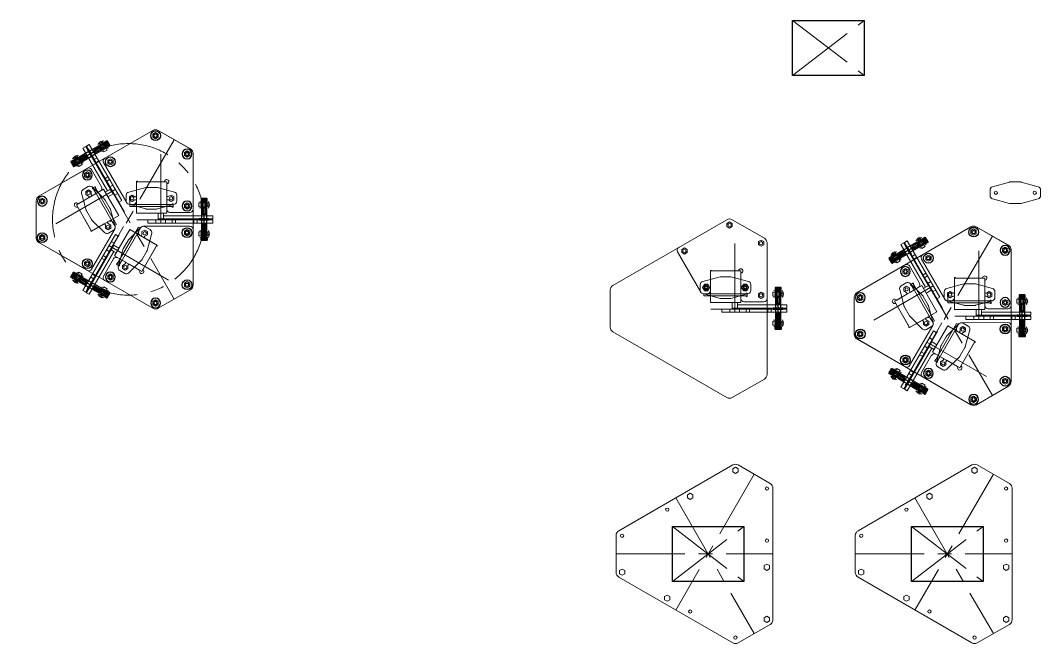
# Model space of a CAD drawing. Header units: millimetres. Extents: x -1272 to 1121, y -1543 to 520.
# Drawn here: x -1023 to -80, y -1503 to -927 of the extents above; entities that cross this region are included whole.
import ezdxf

# ---------------------------------------------------------------- set-up
doc = ezdxf.new("R2010")
doc.units = ezdxf.units.MM
doc.linetypes.add('CENTERX2', pattern=[101.6, 63.5, -12.7, 12.7, -12.7])
doc.layers.get('0').update_dxf_attribs({"lineweight": 5, "true_color": 0xffffff})
doc.layers.add('guidelines', color=2, linetype='CENTERX2', lineweight=13, true_color=0xffff00)
doc.layers.add('NULL', color=4, linetype='Continuous', true_color=0x00ffff)
doc.layers.add('redlayer', color=1, linetype='Continuous', true_color=0xff0000)

# ---------------------------------------------------------------- blocks, each defined once
blk = doc.blocks.new('m3 spacer DIN9021 fromt')
at = {"layer": 'NULL'}
for radius in [4.5, 1.6]:
    blk.add_circle((0, 0), radius, dxfattribs=at)
blk = doc.blocks.new('M3_DIN934_t')
at = {"layer": 'NULL', "color": 4, "linetype": 'Continuous', "true_color": 0x00ffff}
for p, q in [((-1.587713, 2.75), (-3.175426, 0)), ((-3.175426, 0), (-1.587713, -2.75)), ((1.587713, 2.75), (-1.587713, 2.75)), ((3.175426, 0), (1.587713, 2.75)), ((1.587713, -2.75), (3.175426, 0)), ((-1.587713, -2.75), (1.587713, -2.75))]:
    blk.add_line(p, q, dxfattribs=at)
for radius in [2.75, 1.1935]:
    blk.add_circle((0, 0), radius, dxfattribs=at)
at = {"layer": 'NULL', "color": 2, "linetype": 'Continuous', "true_color": 0xffff00}
blk.add_arc((0, 0), 1.5, 90, 0, dxfattribs=at)
blk = doc.blocks.new('m3 spacer DIN9021')
at = {"layer": 'NULL'}
for p, q in [((0.4, 4.5), (-0.4, 4.5)), ((-0.4, 4.5), (-0.4, -4.5)), ((0.4, 4.5), (-0.4, -4.5)), ((-0.4, 4.5), (0.4, -4.5)), ((0.4, -4.5), (0.4, 4.5)), ((-0.4, -4.5), (0.4, -4.5))]:
    blk.add_line(p, q, dxfattribs=at)
blk = doc.blocks.new('M3x12_DIN912_f')
at = {"layer": 'NULL', "color": 4, "linetype": 'Continuous', "true_color": 0x00ffff}
for p, q in [((-2.45, 3), (-2.75, 2.7)), ((-2.75, 2.7), (-2.75, 0)), ((-2.75, 0), (2.75, 0)), ((2.45, 3), (-2.45, 3)), ((-1.5, -11.6935), (-1.5, 0)), ((1.5, 0), (1.5, -11.6935)), ((2.75, 2.7), (2.45, 3)), ((2.75, 0), (2.75, 2.7)), ((-1.5, -0.530874), (1.5, -0.530874)), ((-1.1935, -12), (-1.5, -11.6935)), ((1.5, -11.6935), (-1.5, -11.6935)), ((1.1935, -12), (-1.1935, -12)), ((1.5, -11.6935), (1.1935, -12))]:
    blk.add_line(p, q, dxfattribs=at)
at = {"layer": 'NULL', "color": 2, "linetype": 'Continuous', "true_color": 0xffff00}
for p, q in [((2.75, 2.7), (-2.75, 2.7)), ((-2.701015, 2.7), (-2.701015, 0)), ((-2.547223, 2.7), (-2.547223, 0)), ((-2.294501, 2.7), (-2.294501, 0)), ((-1.952663, 2.7), (-1.952663, 0)), ((-1.534986, 2.7), (-1.534986, 0)), ((-1.1935, -0.530874), (-1.5, 0)), ((-1.057692, 2.7), (-1.057692, 0)), ((-0.539319, 2.7), (-0.539319, 0)), ((0, 0), (0, 2.7)), ((0, 2.7), (0, 0)), ((0.539319, 0), (0.539319, 2.7)), ((1.057692, 0), (1.057692, 2.7)), ((1.5, 0), (1.1935, -0.530874)), ((1.534986, 0), (1.534986, 2.7)), ((1.952663, 0), (1.952663, 2.7)), ((2.294501, 0), (2.294501, 2.7)), ((2.547223, 0), (2.547223, 2.7)), ((2.701015, 0), (2.701015, 2.7)), ((-1.1935, -12), (-1.1935, -0.530874)), ((1.1935, -0.530874), (1.1935, -12))]:
    blk.add_line(p, q, dxfattribs=at)
blk = doc.blocks.new('spacer m3 10mm')
at = {"layer": 'NULL', "color": 4, "linetype": 'Continuous', "true_color": 0x00ffff}
for p, q in [((-2.5, 5), (-2.5, -5)), ((2.5, 5), (-2.5, 5)), ((0, -4.67), (0, 4.67)), ((2.5, -5), (2.5, 5)), ((-2.5, -5), (2.5, -5))]:
    blk.add_line(p, q, dxfattribs=at)
at = {"layer": 'NULL'}
for centre, start, end in [((-1.25, 2.49), 60.10931, 119.89069), ((1.25, 2.49), 60.10931, 119.89069), ((-1.25, -2.49), 240.10931, 299.89069), ((1.25, -2.49), 240.10931, 299.89069)]:
    blk.add_arc(centre, 2.51, start, end, dxfattribs=at)
blk = doc.blocks.new('servo_assy')
for p, q in [((-22.5, 34.8), (5.5, 34.8)), ((-22.5, 34.8), (-22.5, 5.8)), ((5.5, 34.8), (5.5, 5.8)), ((-28.5, 13.8), (11.5, 13.8)), ((-28.5, 13.8), (-28.5, 11.8)), ((-28.5, 11.8), (11.5, 11.8)), ((11.5, 13.8), (11.5, 11.8)), ((35.2, 15.2), (44.8, 15.2)), ((35.2, 15.2), (35.2, 11.6)), ((35.2, 11.6), (44.8, 11.6)), ((38, 16.4), (38, 10.4)), ((38.5, 16.4), (38, 16.4)), ((38, 15.64), (42, 15.64)), ((42, 11.16), (38, 11.16)), ((38.5, 10.4), (38, 10.4)), ((38.5, 16.4), (38.5, 10.4)), ((38.5, 16.4), (41.5, 16.4)), ((38.5, 10.4), (41.5, 10.4)), ((41.5, 16.4), (41.5, 10.4)), ((41.5, 16.4), (42, 16.4)), ((41.5, 10.4), (42, 10.4)), ((42, 16.4), (42, 10.4)), ((44.8, 15.2), (44.8, 11.6)), ((5.5, 5.8), (-22.5, 5.8)), ((2.5, 0.4), (-2.5, 0.4)), ((0, 0.4), (0, -0.4)), ((2.43, 3.4), (48, 3.4)), ((2.43, 3.4), (2.43, 0.4)), ((2.43, 0.4), (48, 0.4)), ((37.5, 3.4), (37.5, 0.4)), ((42.5, 3.4), (42.5, 0.4)), ((48, 3.4), (48, 0.4)), ((-12, -0.4), (48, -0.4)), ((-12, -0.4), (-12, -3.4)), ((-12, -3.4), (48, -3.4)), ((-4.5, -0.4), (-4.5, -3.4)), ((4.5, -0.4), (4.5, -3.4)), ((10.5, -0.4), (10.5, -3.4)), ((13.5, -0.4), (13.5, -3.4)), ((30.5, -0.4), (30.5, -3.4)), ((33.5, -0.4), (33.5, -3.4)), ((37.5, -0.4), (37.5, -3.4)), ((42.5, -0.4), (42.5, -3.4)), ((48, -0.4), (48, -3.4)), ((35.2, -11.6), (44.8, -11.6)), ((35.2, -15.2), (35.2, -11.6)), ((35.2, -15.2), (44.8, -15.2)), ((38, -16.4), (38, -10.4)), ((38.5, -10.4), (38, -10.4)), ((42, -11.16), (38, -11.16)), ((38, -15.64), (42, -15.64)), ((38.5, -16.4), (38, -16.4)), ((38.5, -16.4), (38.5, -10.4)), ((38.5, -10.4), (41.5, -10.4)), ((38.5, -16.4), (41.5, -16.4)), ((41.5, -16.4), (41.5, -10.4)), ((41.5, -10.4), (42, -10.4)), ((41.5, -16.4), (42, -16.4)), ((42, -16.4), (42, -10.4)), ((44.8, -15.2), (44.8, -11.6))]:
    blk.add_line(p, q)
for centre, start, end in [((40, 13.4), 131.81031, 228.18969), ((40, 13.4), 311.81031, 48.18969), ((40, -13.4), 131.81031, 228.18969), ((40, -13.4), 311.81031, 48.18969)]:
    blk.add_arc(centre, 3, start, end)
at = {"layer": 'guidelines'}
for p, q in [((0, -3.4), (0, 70.02)), ((40, 16.4), (40, 10.4)), ((-2.5, 5.8), (-2.5, -0.4)), ((0, -0.4), (0, 5.8)), ((2.5, 5.8), (2.5, -0.4)), ((-22.1, -0.4), (5.5, -0.4)), ((40, -16.4), (40, -10.4))]:
    blk.add_line(p, q, dxfattribs=at)
at = {"layer": 'guidelines', "lineweight": 5}
for p, q in [((35.99, 16.6), (45.12, 13.63)), ((35.99, 10.2), (45.12, 13.17)), ((44.01, 16.6), (45.12, 13.17)), ((45.12, 13.63), (44.01, 10.2)), ((35.99, -10.2), (45.12, -13.17)), ((35.99, -16.6), (45.12, -13.63)), ((45.12, -13.63), (44.01, -10.2)), ((44.01, -16.6), (45.12, -13.17))]:
    blk.add_line(p, q, dxfattribs=at)
for name, p in [('M3x12_DIN912_f', (40, 16.4)), ('spacer m3 10mm', (40, 5.4)), ('spacer m3 10mm', (40, -5.4))]:
    blk.add_blockref(name, p)
at = {"yscale": -1, "rotation": 360}
blk.add_blockref('M3x12_DIN912_f', (40, -16.4), dxfattribs=at)
at = {"layer": 'NULL', "rotation": 270}
blk.add_blockref('m3 spacer DIN9021', (40, 0), dxfattribs=at)

msp = doc.modelspace()

# ---------------------------------------------------------------- linework, layer by layer
at = {"color": 16, "true_color": 0x800000}
for p, q in [((-1005.47, -1089.51), (-900.29, -1028.78)), ((-944.69, -1054.41), (-900.34, -1028.77)), ((-897.79, -1030.8), (-900.29, -1032.25)), ((-900.29, -1032.25), (-900.29, -1035.13)), ((-900.29, -1035.13), (-897.79, -1036.58)), ((-895.29, -1032.25), (-897.79, -1030.8)), ((-897.79, -1036.58), (-895.29, -1035.13)), ((-895.34, -1028.77), (-865.69, -1045.86)), ((-895.29, -1028.78), (-865.65, -1045.9)), ((-895.29, -1035.13), (-895.29, -1032.25)), ((-939.49, -1054.88), (-941.99, -1056.32)), ((-936.99, -1056.32), (-939.49, -1054.88)), ((-871.15, -1049.07), (-868.65, -1047.63)), ((-871.15, -1051.96), (-871.15, -1049.07)), ((-868.65, -1053.4), (-871.15, -1051.96)), ((-868.65, -1047.63), (-866.15, -1049.07)), ((-866.15, -1051.96), (-868.65, -1053.4)), ((-866.15, -1049.07), (-866.15, -1051.96)), ((-863.19, -1050.19), (-863.16, -1101.51)), ((-863.15, -1050.23), (-863.15, -1171.68)), ((-1005.49, -1089.56), (-961.05, -1063.87)), ((-924.43, -1095.65), (-945.87, -1058.56)), ((-941.99, -1056.32), (-941.99, -1059.21)), ((-941.99, -1059.21), (-939.49, -1060.65)), ((-939.49, -1060.65), (-936.99, -1059.21)), ((-936.99, -1059.21), (-936.99, -1056.32)), ((-963.3, -1068.63), (-960.8, -1067.19)), ((-963.3, -1071.52), (-963.3, -1068.63)), ((-960.8, -1072.96), (-963.3, -1071.52)), ((-963.27, -1068.61), (-960.77, -1067.17)), ((-963.27, -1071.5), (-963.27, -1068.61)), ((-960.77, -1072.94), (-963.27, -1071.5)), ((-960.8, -1067.19), (-958.3, -1068.63)), ((-958.3, -1071.52), (-960.8, -1072.96)), ((-960.77, -1067.17), (-958.27, -1068.61)), ((-958.27, -1071.5), (-960.77, -1072.94)), ((-958.3, -1068.63), (-958.3, -1071.52)), ((-958.27, -1068.61), (-958.27, -1071.5)), ((-947.78, -1080.83), (-956.95, -1064.97)), ((-953.96, -1080.93), (-955.69, -1081.93)), ((-955.01, -1083.11), (-952.94, -1086.69)), ((-953.28, -1082.11), (-951.21, -1085.69)), ((-915.49, -1076.15), (-915.49, -1089.5)), ((-889.94, -1076.13), (-914.13, -1076.15)), ((-887.49, -1089.48), (-887.49, -1078.58)), ((-1004.98, -1092.74), (-1002.49, -1091.29)), ((-1004.98, -1095.62), (-1004.98, -1092.74)), ((-1004.97, -1092.68), (-1002.47, -1091.24)), ((-1004.97, -1095.57), (-1004.97, -1092.68)), ((-1002.49, -1091.29), (-999.98, -1092.73)), ((-1002.47, -1091.24), (-999.97, -1092.68)), ((-999.98, -1092.73), (-999.98, -1095.62)), ((-999.97, -1092.68), (-999.97, -1095.57)), ((-959.31, -1090.96), (-968.75, -1096.41)), ((-962.13, -1085.08), (-959.63, -1083.63)), ((-962.13, -1087.97), (-962.13, -1085.08)), ((-959.63, -1089.41), (-962.13, -1087.97)), ((-959.63, -1083.63), (-957.13, -1085.08)), ((-959.63, -1089.41), (-959.13, -1090.27)), ((-957.13, -1085.08), (-957.13, -1087.96)), ((-957.13, -1087.96), (-956.63, -1088.83)), ((-953.12, -1087.38), (-955.95, -1089.01)), ((-950.52, -1085.88), (-948.88, -1084.92)), ((-921.99, -1090), (-919.49, -1088.55)), ((-921.98, -1092.89), (-921.99, -1090)), ((-919.48, -1094.33), (-921.98, -1092.89)), ((-919.49, -1088.55), (-916.99, -1090)), ((-916.98, -1092.88), (-919.48, -1094.33)), ((-916.99, -1090), (-915.99, -1090)), ((-916.98, -1092.88), (-915.98, -1092.88)), ((-885.99, -1089.98), (-886.99, -1089.98)), ((-885.98, -1092.86), (-886.98, -1092.86)), ((-885.99, -1089.98), (-883.49, -1088.53)), ((-883.48, -1094.31), (-885.98, -1092.86)), ((-883.49, -1088.53), (-880.99, -1089.97)), ((-880.98, -1092.86), (-883.48, -1094.31)), ((-880.99, -1089.97), (-880.98, -1092.86)), ((-1007.96, -1128.12), (-1007.98, -1093.89)), ((-1007.97, -1128.07), (-1007.97, -1093.84)), ((-1002.48, -1097.06), (-1004.98, -1095.62)), ((-1002.47, -1097.01), (-1004.97, -1095.57)), ((-999.98, -1095.62), (-1002.48, -1097.06)), ((-999.97, -1095.57), (-1002.47, -1097.01)), ((-969.64, -1099.76), (-957.54, -1120.7)), ((-918.48, -1097.15), (-921.83, -1097.15)), ((-915.48, -1093.38), (-915.48, -1094.15)), ((-887.48, -1096.63), (-887.48, -1093.36)), ((-887.48, -1099.63), (-887.48, -1101.53)), ((-882.85, -1097.13), (-886.98, -1097.13)), ((-882.85, -1099.13), (-886.98, -1099.13)), ((-881.48, -1099.13), (-881.48, -1097.13)), ((-871.15, -1097.22), (-868.65, -1095.78)), ((-871.15, -1100.11), (-871.15, -1097.22)), ((-868.65, -1101.55), (-871.15, -1100.11)), ((-868.65, -1095.78), (-866.15, -1097.22)), ((-866.15, -1100.11), (-868.65, -1101.55)), ((-866.15, -1097.22), (-866.15, -1100.11)), ((-884.48, -1104.53), (-866.16, -1104.52)), ((-935.5, -1119.86), (-956.9, -1156.98)), ((-956.85, -1121.88), (-945.3, -1115.2)), ((-944.11, -1116.24), (-944.61, -1115.38)), ((-944.11, -1119.13), (-944.11, -1116.24)), ((-941.61, -1120.57), (-944.11, -1119.13)), ((-941.61, -1114.8), (-942.12, -1113.93)), ((-941.93, -1113.25), (-941.27, -1112.87)), ((-941.61, -1114.8), (-939.11, -1116.24)), ((-939.11, -1119.13), (-941.61, -1120.57)), ((-939.11, -1116.24), (-939.11, -1119.13)), ((-937.17, -1113.96), (-935.5, -1116.86)), ((-913.26, -1121.74), (-911.59, -1118.84)), ((-910.32, -1122.29), (-907.82, -1120.84)), ((-909, -1117.34), (-866.15, -1117.32)), ((-907.82, -1120.84), (-905.32, -1122.28)), ((-868.65, -1120.35), (-871.15, -1121.8)), ((-866.15, -1121.8), (-868.65, -1120.35)), ((-863.15, -1120.41), (-863.11, -1171.64)), ((-1002.47, -1124.89), (-1004.97, -1126.33)), ((-1004.97, -1126.33), (-1004.97, -1129.22)), ((-1004.97, -1129.22), (-1002.47, -1130.66)), ((-999.97, -1126.33), (-1002.47, -1124.89)), ((-1002.47, -1130.66), (-999.97, -1129.22)), ((-999.97, -1129.22), (-999.97, -1126.33)), ((-911.5, -1126.22), (-912.16, -1125.84)), ((-910.32, -1125.17), (-910.82, -1126.04)), ((-910.32, -1125.17), (-910.32, -1122.29)), ((-907.82, -1126.61), (-908.32, -1127.48)), ((-896.57, -1134.83), (-908.13, -1128.16)), ((-905.32, -1125.17), (-907.82, -1126.61)), ((-905.32, -1122.28), (-905.32, -1125.17)), ((-871.15, -1121.8), (-871.15, -1124.68)), ((-871.15, -1124.68), (-868.65, -1126.13)), ((-868.65, -1126.13), (-866.15, -1124.68)), ((-866.15, -1124.68), (-866.15, -1121.8)), ((-900.29, -1193.12), (-1005.47, -1132.4)), ((-961.08, -1158.03), (-1005.46, -1132.45)), ((-909.33, -1156.97), (-897.25, -1136.01)), ((-960.77, -1148.96), (-963.27, -1150.41)), ((-958.27, -1150.41), (-960.77, -1148.96)), ((-936.66, -1147.5), (-945.81, -1163.37)), ((-932.8, -1151.62), (-930.73, -1148.03)), ((-930.91, -1147.35), (-932.56, -1146.4)), ((-931.06, -1152.61), (-929, -1149.03)), ((-928.31, -1148.85), (-925.49, -1150.48)), ((-963.27, -1150.41), (-963.27, -1153.29)), ((-963.27, -1153.29), (-960.77, -1154.74)), ((-960.77, -1154.74), (-958.27, -1153.29)), ((-958.27, -1153.29), (-958.27, -1150.41)), ((-933.48, -1152.8), (-931.74, -1153.8)), ((-928.3, -1153.47), (-925.8, -1152.03)), ((-928.3, -1156.36), (-928.3, -1153.47)), ((-925.8, -1157.8), (-928.3, -1156.36)), ((-925.8, -1152.03), (-925.3, -1151.16)), ((-923.3, -1156.36), (-925.8, -1157.8)), ((-923.3, -1153.47), (-922.8, -1152.6)), ((-923.3, -1153.47), (-923.3, -1156.36)), ((-922.12, -1152.42), (-912.68, -1157.86)), ((-900.24, -1193.11), (-944.71, -1167.47)), ((-941.99, -1162.69), (-939.49, -1161.25)), ((-941.99, -1165.58), (-941.99, -1162.69)), ((-939.49, -1167.03), (-941.99, -1165.58)), ((-941.96, -1162.71), (-939.46, -1161.26)), ((-941.96, -1165.59), (-941.96, -1162.71)), ((-939.46, -1167.04), (-941.96, -1165.59)), ((-939.49, -1161.25), (-936.99, -1162.69)), ((-936.99, -1165.58), (-939.49, -1167.03)), ((-939.46, -1161.26), (-936.96, -1162.7)), ((-936.96, -1165.59), (-939.46, -1167.04)), ((-936.99, -1162.69), (-936.99, -1165.58)), ((-936.96, -1162.7), (-936.96, -1165.59)), ((-865.65, -1176.01), (-895.29, -1193.12)), ((-865.61, -1175.97), (-895.24, -1193.1)), ((-868.65, -1168.5), (-871.15, -1169.95)), ((-871.15, -1169.95), (-871.15, -1172.83)), ((-871.15, -1172.83), (-868.65, -1174.28)), ((-866.15, -1169.95), (-868.65, -1168.5)), ((-868.65, -1174.28), (-866.15, -1172.83)), ((-866.15, -1172.83), (-866.15, -1169.95)), ((-900.29, -1186.77), (-897.79, -1185.33)), ((-900.29, -1189.66), (-900.29, -1186.77)), ((-900.25, -1186.76), (-897.75, -1185.31)), ((-900.24, -1189.64), (-900.25, -1186.76)), ((-897.79, -1185.33), (-895.29, -1186.77)), ((-897.75, -1185.31), (-895.25, -1186.75)), ((-895.29, -1186.77), (-895.29, -1189.66)), ((-895.25, -1186.75), (-895.24, -1189.64)), ((-897.79, -1191.1), (-900.29, -1189.66)), ((-897.74, -1191.08), (-900.24, -1189.64)), ((-895.29, -1189.66), (-897.79, -1191.1)), ((-895.24, -1189.64), (-897.74, -1191.08))]:
    msp.add_line(p, q, dxfattribs=at)
for p, q in [((-475.32, -1171.96), (-370.14, -1111.24)), ((-365.14, -1111.24), (-335.5, -1128.35)), ((-367.64, -1113.26), (-370.14, -1114.7)), ((-370.14, -1114.7), (-370.14, -1117.59)), ((-370.14, -1117.59), (-367.64, -1119.03)), ((-365.14, -1114.7), (-367.64, -1113.26)), ((-367.64, -1119.03), (-365.14, -1117.59)), ((-365.14, -1117.59), (-365.14, -1114.7)), ((-249.91, -1178.56), (-144.73, -1117.83)), ((-142.23, -1119.85), (-144.73, -1121.3)), ((-139.73, -1121.3), (-142.23, -1119.85)), ((-139.73, -1117.83), (-110.09, -1134.94)), ((-341, -1131.53), (-338.5, -1130.08)), ((-338.5, -1130.08), (-336, -1131.53)), ((-144.73, -1121.3), (-144.73, -1124.18)), ((-144.73, -1124.18), (-142.23, -1125.63)), ((-142.23, -1125.63), (-139.73, -1124.18)), ((-139.73, -1124.18), (-139.73, -1121.3)), ((-409.34, -1137.33), (-411.84, -1138.78)), ((-411.84, -1138.78), (-411.84, -1141.66)), ((-406.84, -1138.78), (-409.34, -1137.33)), ((-406.84, -1141.66), (-406.84, -1138.78)), ((-341, -1134.41), (-341, -1131.53)), ((-338.5, -1135.86), (-341, -1134.41)), ((-336, -1134.41), (-338.5, -1135.86)), ((-336, -1131.53), (-336, -1134.41)), ((-333, -1132.68), (-333, -1254.13)), ((-115.59, -1138.12), (-113.09, -1136.68)), ((-115.59, -1141.01), (-115.59, -1138.12)), ((-113.09, -1136.68), (-110.59, -1138.12)), ((-110.59, -1138.12), (-110.59, -1141.01)), ((-107.59, -1139.27), (-107.59, -1260.73)), ((-411.84, -1141.66), (-409.34, -1143.11)), ((-409.34, -1143.11), (-406.84, -1141.66)), ((-183.93, -1143.93), (-186.43, -1145.37)), ((-186.43, -1145.37), (-186.43, -1148.26)), ((-186.43, -1148.26), (-183.93, -1149.7)), ((-181.43, -1145.37), (-183.93, -1143.93)), ((-183.93, -1149.7), (-181.43, -1148.26)), ((-181.43, -1148.26), (-181.43, -1145.37)), ((-113.09, -1142.45), (-115.59, -1141.01)), ((-110.59, -1141.01), (-113.09, -1142.45)), ((-207.71, -1157.66), (-205.21, -1156.21)), ((-207.71, -1160.54), (-207.71, -1157.66)), ((-205.21, -1156.21), (-202.71, -1157.66)), ((-202.71, -1157.66), (-202.71, -1160.54)), ((-392.46, -1168.3), (-376.32, -1163.9)), ((-376.32, -1163.9), (-366.32, -1163.9)), ((-350.19, -1168.3), (-366.32, -1163.9)), ((-205.21, -1161.99), (-207.71, -1160.54)), ((-202.71, -1160.54), (-205.21, -1161.99)), ((-477.82, -1210.52), (-477.82, -1176.29)), ((-394.67, -1176.61), (-394.67, -1171.19)), ((-347.98, -1176.61), (-347.98, -1171.19)), ((-392.46, -1179.5), (-376.32, -1183.9)), ((-376.32, -1183.9), (-366.32, -1183.9)), ((-350.19, -1179.5), (-366.32, -1183.9)), ((-341, -1179.68), (-338.5, -1178.23)), ((-341, -1182.56), (-341, -1179.68)), ((-338.5, -1184.01), (-341, -1182.56)), ((-338.5, -1178.23), (-336, -1179.68)), ((-336, -1182.56), (-338.5, -1184.01)), ((-336, -1179.68), (-336, -1182.56)), ((-252.41, -1217.11), (-252.41, -1182.89)), ((-249.41, -1181.73), (-246.91, -1180.29)), ((-249.41, -1184.62), (-249.41, -1181.73)), ((-246.91, -1186.06), (-249.41, -1184.62)), ((-246.91, -1180.29), (-244.41, -1181.73)), ((-244.41, -1184.62), (-246.91, -1186.06)), ((-244.41, -1181.73), (-244.41, -1184.62)), ((-115.59, -1186.27), (-113.09, -1184.83)), ((-115.59, -1189.16), (-115.59, -1186.27)), ((-113.09, -1184.83), (-110.59, -1186.27)), ((-110.59, -1186.27), (-110.59, -1189.16)), ((-113.09, -1190.6), (-115.59, -1189.16)), ((-110.59, -1189.16), (-113.09, -1190.6)), ((-370.14, -1275.58), (-475.32, -1214.85)), ((-246.91, -1213.94), (-249.41, -1215.38)), ((-249.41, -1215.38), (-249.41, -1218.27)), ((-244.41, -1215.38), (-246.91, -1213.94)), ((-244.41, -1218.27), (-244.41, -1215.38)), ((-113.09, -1209.4), (-115.59, -1210.84)), ((-115.59, -1210.84), (-115.59, -1213.73)), ((-115.59, -1213.73), (-113.09, -1215.17)), ((-110.59, -1210.84), (-113.09, -1209.4)), ((-113.09, -1215.17), (-110.59, -1213.73)), ((-110.59, -1213.73), (-110.59, -1210.84)), ((-144.73, -1282.17), (-249.91, -1221.44)), ((-249.41, -1218.27), (-246.91, -1219.71)), ((-246.91, -1219.71), (-244.41, -1218.27)), ((-205.21, -1238.01), (-207.71, -1239.46)), ((-207.71, -1239.46), (-207.71, -1242.34)), ((-207.71, -1242.34), (-205.21, -1243.79)), ((-202.71, -1239.46), (-205.21, -1238.01)), ((-205.21, -1243.79), (-202.71, -1242.34)), ((-202.71, -1242.34), (-202.71, -1239.46)), ((-186.43, -1251.74), (-183.93, -1250.3)), ((-186.43, -1254.63), (-186.43, -1251.74)), ((-183.93, -1250.3), (-181.43, -1251.74)), ((-181.43, -1251.74), (-181.43, -1254.63)), ((-335.5, -1258.46), (-365.14, -1275.58)), ((-183.93, -1256.07), (-186.43, -1254.63)), ((-181.43, -1254.63), (-183.93, -1256.07)), ((-113.09, -1257.55), (-115.59, -1258.99)), ((-115.59, -1258.99), (-115.59, -1261.88)), ((-115.59, -1261.88), (-113.09, -1263.32)), ((-110.59, -1258.99), (-113.09, -1257.55)), ((-113.09, -1263.32), (-110.59, -1261.88)), ((-110.59, -1261.88), (-110.59, -1258.99)), ((-110.09, -1265.06), (-139.73, -1282.17)), ((-144.73, -1275.82), (-142.23, -1274.37)), ((-144.73, -1278.7), (-144.73, -1275.82)), ((-142.23, -1280.15), (-144.73, -1278.7)), ((-142.23, -1274.37), (-139.73, -1275.82)), ((-139.73, -1278.7), (-142.23, -1280.15)), ((-139.73, -1275.82), (-139.73, -1278.7)), ((-469.91, -1398.56), (-364.73, -1337.83)), ((-359.73, -1337.83), (-330.09, -1354.94)), ((-249, -1398.56), (-143.82, -1337.83)), ((-138.82, -1337.83), (-109.18, -1354.94)), ((-362.23, -1339.85), (-364.73, -1341.3)), ((-364.73, -1341.3), (-364.73, -1344.18)), ((-364.73, -1344.18), (-362.23, -1345.63)), ((-359.73, -1341.3), (-362.23, -1339.85)), ((-362.23, -1345.63), (-359.73, -1344.18)), ((-359.73, -1344.18), (-359.73, -1341.3)), ((-141.32, -1339.85), (-143.82, -1341.3)), ((-143.82, -1341.3), (-143.82, -1344.18)), ((-143.82, -1344.18), (-141.32, -1345.63)), ((-138.82, -1341.3), (-141.32, -1339.85)), ((-141.32, -1345.63), (-138.82, -1344.18)), ((-138.82, -1344.18), (-138.82, -1341.3)), ((-403.93, -1363.93), (-406.43, -1365.37)), ((-406.43, -1365.37), (-406.43, -1368.26)), ((-401.43, -1365.37), (-403.93, -1363.93)), ((-401.43, -1368.26), (-401.43, -1365.37)), ((-327.59, -1359.27), (-327.59, -1480.73)), ((-183.02, -1363.93), (-185.52, -1365.37)), ((-185.52, -1365.37), (-185.52, -1368.26)), ((-180.52, -1365.37), (-183.02, -1363.93)), ((-180.52, -1368.26), (-180.52, -1365.37)), ((-106.68, -1359.27), (-106.68, -1480.73)), ((-406.43, -1368.26), (-403.93, -1369.7)), ((-403.93, -1369.7), (-401.43, -1368.26)), ((-185.52, -1368.26), (-183.02, -1369.7)), ((-183.02, -1369.7), (-180.52, -1368.26)), ((-472.41, -1437.11), (-472.41, -1402.89)), ((-251.5, -1437.11), (-251.5, -1402.89)), ((-333.09, -1429.4), (-335.59, -1430.84)), ((-335.59, -1430.84), (-335.59, -1433.73)), ((-330.59, -1430.84), (-333.09, -1429.4)), ((-330.59, -1433.73), (-330.59, -1430.84)), ((-112.18, -1429.4), (-114.68, -1430.84)), ((-114.68, -1430.84), (-114.68, -1433.73)), ((-109.68, -1430.84), (-112.18, -1429.4)), ((-109.68, -1433.73), (-109.68, -1430.84)), ((-364.73, -1502.17), (-469.91, -1441.44)), ((-466.91, -1433.94), (-469.41, -1435.38)), ((-469.41, -1435.38), (-469.41, -1438.27)), ((-469.41, -1438.27), (-466.91, -1439.71)), ((-464.41, -1435.38), (-466.91, -1433.94)), ((-466.91, -1439.71), (-464.41, -1438.27)), ((-464.41, -1438.27), (-464.41, -1435.38)), ((-335.59, -1433.73), (-333.09, -1435.17)), ((-333.09, -1435.17), (-330.59, -1433.73)), ((-143.82, -1502.17), (-249, -1441.44)), ((-246, -1433.94), (-248.5, -1435.38)), ((-248.5, -1435.38), (-248.5, -1438.27)), ((-248.5, -1438.27), (-246, -1439.71)), ((-243.5, -1435.38), (-246, -1433.94)), ((-246, -1439.71), (-243.5, -1438.27)), ((-243.5, -1438.27), (-243.5, -1435.38)), ((-114.68, -1433.73), (-112.18, -1435.17)), ((-112.18, -1435.17), (-109.68, -1433.73)), ((-425.21, -1458.01), (-427.71, -1459.46)), ((-427.71, -1459.46), (-427.71, -1462.34)), ((-422.71, -1459.46), (-425.21, -1458.01)), ((-422.71, -1462.34), (-422.71, -1459.46)), ((-204.3, -1458.01), (-206.8, -1459.46)), ((-206.8, -1459.46), (-206.8, -1462.34)), ((-201.8, -1459.46), (-204.3, -1458.01)), ((-201.8, -1462.34), (-201.8, -1459.46)), ((-427.71, -1462.34), (-425.21, -1463.79)), ((-425.21, -1463.79), (-422.71, -1462.34)), ((-206.8, -1462.34), (-204.3, -1463.79)), ((-204.3, -1463.79), (-201.8, -1462.34)), ((-333.09, -1477.55), (-335.59, -1478.99)), ((-335.59, -1478.99), (-335.59, -1481.88)), ((-330.59, -1478.99), (-333.09, -1477.55)), ((-330.59, -1481.88), (-330.59, -1478.99)), ((-112.18, -1477.55), (-114.68, -1478.99)), ((-114.68, -1478.99), (-114.68, -1481.88)), ((-109.68, -1478.99), (-112.18, -1477.55)), ((-109.68, -1481.88), (-109.68, -1478.99)), ((-330.09, -1485.06), (-359.73, -1502.17)), ((-335.59, -1481.88), (-333.09, -1483.32)), ((-333.09, -1483.32), (-330.59, -1481.88)), ((-109.18, -1485.06), (-138.82, -1502.17)), ((-114.68, -1481.88), (-112.18, -1483.32)), ((-112.18, -1483.32), (-109.68, -1481.88))]:
    msp.add_line(p, q)
at = {"color": 30, "true_color": 0xff7f00}
for p, q in [((-189.13, -1143.46), (-144.78, -1117.82)), ((-139.78, -1117.81), (-110.13, -1134.91)), ((-107.63, -1139.24), (-107.6, -1190.56)), ((-394.27, -1178.11), (-415.69, -1141)), ((-168.86, -1184.7), (-190.31, -1147.61)), ((-385.32, -1158.61), (-385.32, -1176.61)), ((-359.77, -1158.61), (-383.96, -1158.61)), ((-249.92, -1178.61), (-205.49, -1152.92)), ((-207.74, -1157.68), (-205.24, -1156.24)), ((-207.74, -1160.57), (-207.74, -1157.68)), ((-205.24, -1156.24), (-202.74, -1157.68)), ((-202.74, -1157.68), (-202.74, -1160.57)), ((-192.22, -1169.87), (-201.39, -1154.01)), ((-205.23, -1162.01), (-207.74, -1160.57)), ((-202.74, -1160.57), (-205.23, -1162.01)), ((-159.93, -1165.2), (-159.92, -1178.54)), ((-134.38, -1165.18), (-158.57, -1165.19)), ((-131.92, -1178.53), (-131.93, -1167.63)), ((-206.57, -1174.13), (-204.07, -1172.68)), ((-206.57, -1177.01), (-206.57, -1174.13)), ((-204.07, -1178.46), (-206.57, -1177.01)), ((-204.07, -1172.68), (-201.57, -1174.12)), ((-201.57, -1174.12), (-201.57, -1177.01)), ((-201.57, -1177.01), (-201.07, -1177.88)), ((-197.56, -1176.42), (-200.39, -1178.06)), ((-198.4, -1169.98), (-200.13, -1170.98)), ((-199.45, -1172.16), (-197.38, -1175.74)), ((-197.71, -1171.16), (-195.65, -1174.74)), ((-194.96, -1174.92), (-193.32, -1173.97)), ((-166.42, -1179.05), (-163.92, -1177.6)), ((-163.92, -1177.6), (-161.42, -1179.04)), ((-130.42, -1179.03), (-127.92, -1177.58)), ((-127.92, -1177.58), (-125.42, -1179.02)), ((-388.32, -1179.61), (-391.67, -1179.61)), ((-357.32, -1182.11), (-357.32, -1184.01)), ((-352.69, -1179.61), (-356.82, -1179.61)), ((-352.69, -1181.61), (-356.82, -1181.61)), ((-354.32, -1187.01), (-336, -1187.01)), ((-351.32, -1181.61), (-351.32, -1179.61)), ((-252.4, -1217.17), (-252.42, -1182.94)), ((-249.42, -1181.78), (-246.92, -1180.34)), ((-249.42, -1184.67), (-249.42, -1181.78)), ((-246.92, -1186.11), (-249.42, -1184.67)), ((-246.92, -1180.34), (-244.42, -1181.78)), ((-244.42, -1184.67), (-246.92, -1186.11)), ((-244.42, -1181.78), (-244.42, -1184.67)), ((-203.75, -1180), (-213.19, -1185.46)), ((-204.07, -1178.46), (-203.57, -1179.32)), ((-166.42, -1181.93), (-166.42, -1179.05)), ((-163.92, -1183.38), (-166.42, -1181.93)), ((-162.92, -1186.2), (-166.26, -1186.2)), ((-161.42, -1181.93), (-163.92, -1183.38)), ((-161.42, -1179.04), (-160.42, -1179.04)), ((-161.42, -1181.93), (-160.42, -1181.93)), ((-159.92, -1182.43), (-159.92, -1183.2)), ((-131.92, -1185.68), (-131.92, -1182.41)), ((-130.42, -1179.03), (-131.42, -1179.03)), ((-130.42, -1181.91), (-131.42, -1181.91)), ((-127.28, -1186.17), (-131.42, -1186.18)), ((-127.92, -1183.35), (-130.42, -1181.91)), ((-125.42, -1181.91), (-127.92, -1183.35)), ((-125.92, -1188.17), (-125.92, -1186.17)), ((-125.42, -1179.02), (-125.42, -1181.91)), ((-214.08, -1188.81), (-201.97, -1209.74)), ((-131.92, -1188.68), (-131.92, -1190.58)), ((-127.28, -1188.17), (-131.42, -1188.18)), ((-128.91, -1193.58), (-110.59, -1193.56)), ((-201.29, -1210.93), (-189.74, -1204.24)), ((-188.55, -1205.29), (-189.05, -1204.43)), ((-188.55, -1208.18), (-188.55, -1205.29)), ((-186.05, -1203.85), (-186.55, -1202.98)), ((-186.37, -1202.3), (-185.71, -1201.92)), ((-186.05, -1203.85), (-183.55, -1205.29)), ((-183.55, -1205.29), (-183.55, -1208.18)), ((-181.61, -1203.01), (-179.94, -1205.91)), ((-179.93, -1208.91), (-201.33, -1246.03)), ((-186.05, -1209.62), (-188.55, -1208.18)), ((-183.55, -1208.18), (-186.05, -1209.62)), ((-157.7, -1210.79), (-156.03, -1207.89)), ((-155.94, -1215.27), (-156.6, -1214.89)), ((-154.76, -1214.22), (-155.26, -1215.09)), ((-154.76, -1211.33), (-152.26, -1209.89)), ((-154.76, -1214.22), (-154.76, -1211.33)), ((-153.43, -1206.39), (-110.59, -1206.36)), ((-152.26, -1209.89), (-149.76, -1211.33)), ((-149.76, -1214.22), (-152.26, -1215.66)), ((-149.76, -1211.33), (-149.76, -1214.22)), ((-107.58, -1209.46), (-107.55, -1260.69)), ((-205.52, -1247.08), (-249.9, -1221.49)), ((-152.26, -1215.66), (-152.76, -1216.53)), ((-141.01, -1223.88), (-152.57, -1217.21)), ((-153.77, -1246.01), (-141.69, -1225.06)), ((-181.09, -1236.55), (-190.25, -1252.42)), ((-177.92, -1241.85), (-176.18, -1242.85)), ((-177.23, -1240.66), (-175.17, -1237.08)), ((-175.35, -1236.4), (-177, -1235.45)), ((-175.5, -1241.66), (-173.44, -1238.08)), ((-172.75, -1237.9), (-169.92, -1239.53)), ((-172.74, -1242.52), (-170.24, -1241.08)), ((-172.74, -1245.41), (-172.74, -1242.52)), ((-170.24, -1241.08), (-169.74, -1240.21)), ((-167.74, -1242.52), (-167.24, -1241.65)), ((-167.74, -1242.52), (-167.74, -1245.41)), ((-166.56, -1241.47), (-157.11, -1246.91)), ((-186.4, -1251.75), (-183.9, -1250.31)), ((-186.4, -1254.64), (-186.4, -1251.75)), ((-183.9, -1250.31), (-181.4, -1251.75)), ((-181.4, -1251.75), (-181.4, -1254.64)), ((-170.24, -1246.85), (-172.74, -1245.41)), ((-167.74, -1245.41), (-170.24, -1246.85)), ((-144.68, -1282.15), (-189.14, -1256.52)), ((-183.89, -1256.08), (-186.4, -1254.64)), ((-181.4, -1254.64), (-183.89, -1256.08)), ((-110.05, -1265.02), (-139.68, -1282.15)), ((-144.68, -1275.8), (-142.18, -1274.36)), ((-144.68, -1278.69), (-144.68, -1275.8)), ((-142.18, -1280.13), (-144.68, -1278.69)), ((-142.18, -1274.36), (-139.68, -1275.8)), ((-139.68, -1278.69), (-142.18, -1280.13)), ((-139.68, -1275.8), (-139.68, -1278.69))]:
    msp.add_line(p, q, dxfattribs=at)
at = {"color": 16, "true_color": 0x800000, "flags": 128}
for points in [[(-956.51, -1111.72, -0.06662), (-956.99, -1111.09), (-961.59, -1103.13, -0.06662), (-961.9, -1102.39), (-966.05, -1086.61, -0.338259), (-964.65, -1083.25), (-959.96, -1080.54, -0.338259), (-956.35, -1081.01), (-944.76, -1092.5, -0.06662), (-944.27, -1093.13), (-939.67, -1101.09, -0.06662), (-939.37, -1101.83), (-935.21, -1117.61, -0.338259), (-936.61, -1120.97), (-941.31, -1123.68, -0.338259), (-944.92, -1123.21), (-956.51, -1111.72)], [(-906.87, -1081.52, -0.06662), (-906.08, -1081.42), (-896.89, -1081.42, -0.06662), (-896.1, -1081.52), (-880.35, -1085.82, -0.338259), (-878.14, -1088.71), (-878.14, -1094.13, -0.338259), (-880.35, -1097.02), (-896.1, -1101.31, -0.06662), (-896.89, -1101.42), (-906.08, -1101.42, -0.06662), (-906.87, -1101.31), (-922.62, -1097.02, -0.338259), (-924.83, -1094.13), (-924.83, -1088.71, -0.338259), (-922.62, -1085.82), (-906.87, -1081.52)], [(-905.54, -1139.61, -0.06662), (-905.84, -1140.34), (-910.44, -1148.31, -0.06662), (-910.93, -1148.94), (-922.52, -1160.43, -0.338259), (-926.13, -1160.9), (-930.82, -1158.19, -0.338259), (-932.22, -1154.83), (-928.06, -1139.05, -0.06662), (-927.76, -1138.31), (-923.16, -1130.34, -0.06662), (-922.68, -1129.71), (-911.09, -1118.22, -0.338259), (-907.47, -1117.76), (-902.78, -1120.46, -0.338259), (-901.38, -1123.83), (-905.54, -1139.61)]]:
    msp.add_lwpolyline(points, format="xyb", dxfattribs=at)
at = {"color": 6, "true_color": 0xff00ff, "flags": 128}
for points in [[(-109.09, -1076.46, -0.06662), (-108.3, -1076.35), (-99.1, -1076.35, -0.06662), (-98.31, -1076.46), (-82.57, -1080.75, -0.338259), (-80.36, -1083.65), (-80.36, -1089.06, -0.338259), (-82.57, -1091.96), (-98.31, -1096.25, -0.06662), (-99.1, -1096.35), (-108.3, -1096.35, -0.06662), (-109.09, -1096.25), (-124.83, -1091.96, -0.338259), (-127.05, -1089.06), (-127.05, -1083.65, -0.338259), (-124.83, -1080.75), (-109.09, -1076.46)], [(-200.95, -1200.77, -0.06662), (-201.43, -1200.14), (-206.03, -1192.18, -0.06662), (-206.33, -1191.44), (-210.49, -1175.66, -0.338259), (-209.09, -1172.29), (-204.4, -1169.59, -0.338259), (-200.79, -1170.05), (-189.19, -1181.54, -0.06662), (-188.71, -1182.18), (-184.11, -1190.14, -0.06662), (-183.81, -1190.88), (-179.65, -1206.66, -0.338259), (-181.05, -1210.02), (-185.74, -1212.73, -0.338259), (-189.36, -1212.26), (-200.95, -1200.77)], [(-151.31, -1170.57, -0.06662), (-150.52, -1170.47), (-141.32, -1170.47, -0.06662), (-140.54, -1170.57), (-124.79, -1174.86, -0.338259), (-122.58, -1177.76), (-122.58, -1183.18, -0.338259), (-124.79, -1186.07), (-140.54, -1190.36, -0.06662), (-141.32, -1190.47), (-150.52, -1190.47, -0.06662), (-151.31, -1190.36), (-167.06, -1186.07, -0.338259), (-169.27, -1183.18), (-169.27, -1177.76, -0.338259), (-167.06, -1174.86), (-151.31, -1170.57)], [(-149.98, -1228.66, -0.06662), (-150.28, -1229.39), (-154.88, -1237.36, -0.06662), (-155.36, -1237.99), (-166.95, -1249.48, -0.338259), (-170.57, -1249.95), (-175.26, -1247.24, -0.338259), (-176.66, -1243.88), (-172.5, -1228.09, -0.06662), (-172.2, -1227.36), (-167.6, -1219.39, -0.06662), (-167.11, -1218.76), (-155.52, -1207.27, -0.338259), (-151.91, -1206.8), (-147.22, -1209.51, -0.338259), (-145.82, -1212.87), (-149.98, -1228.66)]]:
    msp.add_lwpolyline(points, format="xyb", dxfattribs=at)
at = {"color": 16, "true_color": 0x800000}
for centre in [(-897.84, -1033.67), (-897.79, -1033.69), (-868.65, -1050.52), (-868.61, -1050.55), (-868.61, -1050.55), (-939.53, -1057.78), (-939.49, -1057.77), (-960.77, -1070.05), (-960.75, -1070.03), (-960.75, -1070.03), (-1002.47, -1094.13), (-1002.46, -1094.08), (-1002.46, -1094.08), (-959.63, -1086.52), (-919.48, -1091.42), (-883.48, -1091.42), (-868.65, -1098.67), (-868.64, -1098.7), (-868.64, -1098.7), (-941.63, -1117.7), (-1002.47, -1127.78), (-1002.46, -1127.83), (-1002.46, -1127.83), (-907.8, -1123.74), (-868.65, -1123.24), (-868.64, -1123.2), (-868.64, -1123.2), (-960.77, -1151.85), (-960.75, -1151.88), (-960.75, -1151.88), (-925.8, -1154.92), (-939.53, -1164.13), (-939.53, -1164.13), (-939.49, -1164.14), (-868.65, -1171.39), (-868.61, -1171.35), (-868.61, -1171.35), (-897.84, -1188.23), (-897.84, -1188.23), (-897.79, -1188.21)]:
    msp.add_circle(centre, 1.5, dxfattribs=at)
at = {"color": 6, "true_color": 0xff00ff}
for centre in [(-121.7, -1086.35), (-85.7, -1086.35), (-204.07, -1175.57), (-163.92, -1180.47), (-127.92, -1180.47), (-186.07, -1206.75), (-152.24, -1212.79), (-170.24, -1243.96)]:
    msp.add_circle(centre, 1.5, dxfattribs=at)
for centre in [(-367.64, -1116.15), (-142.23, -1122.74), (-409.34, -1140.22), (-338.5, -1132.97), (-113.09, -1139.56), (-183.93, -1146.81), (-205.21, -1159.1), (-338.5, -1181.12), (-246.91, -1183.18), (-113.09, -1187.71), (-246.91, -1216.82), (-113.09, -1212.29), (-205.21, -1240.9), (-183.93, -1253.19), (-113.09, -1260.44), (-142.23, -1277.26), (-333.09, -1359.56), (-112.18, -1359.56), (-425.21, -1379.1), (-204.3, -1379.1), (-466.91, -1403.18), (-246, -1403.18), (-333.09, -1407.71), (-112.18, -1407.71), (-403.93, -1473.19), (-183.02, -1473.19), (-362.23, -1497.26), (-141.32, -1497.26)]:
    msp.add_circle(centre, 1.5)
at = {"color": 30, "true_color": 0xff7f00}
for centre in [(-142.28, -1122.72), (-113.05, -1139.6), (-113.05, -1139.6), (-183.96, -1146.82), (-205.19, -1159.08), (-205.19, -1159.08), (-246.9, -1183.13), (-246.9, -1183.13), (-113.08, -1187.75), (-113.08, -1187.75), (-246.9, -1216.87), (-246.9, -1216.87), (-113.08, -1212.25), (-113.08, -1212.25), (-205.19, -1240.92), (-205.19, -1240.92), (-183.96, -1253.18), (-183.96, -1253.18), (-113.05, -1260.4), (-113.05, -1260.4), (-142.28, -1277.28), (-142.28, -1277.28)]:
    msp.add_circle(centre, 1.5, dxfattribs=at)
at = {"color": 16, "true_color": 0x800000}
for centre, radius, start, end in [((-897.84, -1033.1), 5, 60.03577, 120.03577), ((-897.79, -1033.11), 5, 60, 120), ((-868.19, -1050.19), 5, 0.03577, 60.03577), ((-868.15, -1050.23), 5, 0, 60), ((-943.28, -1057.06), 3, 120.03577, 210.03577), ((-959.55, -1066.47), 3, 30.03577, 120.03577), ((-887.49, -1076.13), 2, 281.57273, 168.49882), ((-955.44, -1082.37), 0.5, 120.03577, 270.03577), ((-955.44, -1083.37), 0.5, 30.03577, 90.03577), ((-953.71, -1081.36), 0.5, 330.03577, 120.03577), ((-952.84, -1081.86), 0.5, 150.03577, 210.03577), ((-950.38, -1082.33), 3, 300.03577, 30.03577), ((-914.99, -1076.15), 0.5, 30.03577, 180.03577), ((-914.13, -1075.65), 0.5, 210.03577, 270.03577), ((-889.94, -1075.63), 0.5, 270.03577, 348.49882), ((-886.99, -1078.58), 0.5, 101.57273, 180.03577), ((-1002.98, -1093.89), 5, 120.03577, 180.03577), ((-1002.97, -1093.84), 5, 120, 180), ((-959.56, -1090.52), 0.5, 300.03577, 30.03577), ((-956.2, -1088.58), 0.5, 210.03577, 300.03577), ((-953.37, -1086.94), 0.5, 300.03577, 30.03577), ((-950.77, -1085.44), 0.5, 210.03577, 300.03577), ((-915.99, -1089.5), 0.5, 270.03577, 0.03577), ((-915.98, -1093.38), 0.5, 0.03577, 90.03577), ((-886.99, -1089.48), 0.5, 180.03577, 270.03577), ((-886.98, -1093.36), 0.5, 90.03577, 180.03577), ((-970.87, -1097.64), 2, 41.57273, 288.49882), ((-970.08, -1100.01), 0.5, 30.03577, 108.49882), ((-969, -1095.98), 0.5, 221.57273, 300.03577), ((-921.83, -1094.15), 3, 210.03577, 270.03577), ((-918.48, -1094.15), 3, 270.03577, 0.03577), ((-886.98, -1096.63), 0.5, 180.03577, 270.03577), ((-886.98, -1099.63), 0.5, 90.03577, 180.03577), ((-884.48, -1101.53), 3, 180.03577, 270.03577), ((-882.85, -1096.63), 0.5, 270.03577, 330.03577), ((-882.85, -1099.63), 0.5, 30.03577, 90.03577), ((-881.98, -1097.13), 0.5, 0.03577, 150.03577), ((-881.98, -1099.13), 0.5, 210.03577, 0.03577), ((-866.16, -1101.52), 3, 270.03577, 0.03577), ((-957.1, -1121.45), 0.5, 150.03577, 300.03577), ((-957.97, -1120.95), 0.5, 330.03577, 30.03577), ((-945.05, -1115.63), 0.5, 30.03577, 120.03577), ((-941.68, -1113.68), 0.5, 120.03577, 210.03577), ((-939.77, -1115.47), 3, 30.03577, 120.03577), ((-938.09, -1118.36), 3, 330.03577, 30.03577), ((-908.99, -1120.34), 3, 90.03577, 150.03577), ((-866.15, -1120.32), 3, 0.03577, 90.03577), ((-1002.97, -1128.07), 5, 180, 240), ((-1002.96, -1128.12), 5, 180.03577, 240.03577), ((-910.67, -1123.24), 3, 150.03577, 240.03577), ((-911.25, -1125.79), 0.5, 240.03577, 330.03577), ((-907.88, -1127.73), 0.5, 150.03577, 240.03577), ((-896.82, -1136.26), 0.5, 90.03577, 150.03577), ((-896.82, -1135.26), 0.5, 270.03577, 60.03577), ((-934.06, -1149), 3, 60.03577, 150.03577), ((-931.16, -1147.78), 0.5, 330.03577, 60.03577), ((-928.56, -1149.28), 0.5, 60.03577, 150.03577), ((-959.5, -1155.48), 3, 240.03577, 330.03577), ((-933.23, -1152.37), 0.5, 90.03577, 240.03577), ((-933.23, -1151.37), 0.5, 270.03577, 330.03577), ((-931.5, -1153.36), 0.5, 240.03577, 30.03577), ((-930.63, -1152.86), 0.5, 150.03577, 210.03577), ((-925.74, -1150.91), 0.5, 330.03577, 60.03577), ((-922.37, -1152.85), 0.5, 60.03577, 150.03577), ((-912.93, -1158.3), 0.5, 341.57273, 60.03577), ((-910.55, -1159.09), 2, 161.57273, 48.49882), ((-908.9, -1157.22), 0.5, 150.03577, 228.49882), ((-943.21, -1164.87), 3, 150.03577, 240.03577), ((-868.15, -1171.68), 5, 300, 0), ((-868.11, -1171.64), 5, 300.03577, 0.03577), ((-897.79, -1188.79), 5, 240, 300), ((-897.74, -1188.77), 5, 240.03577, 300.03577)]:
    msp.add_arc(centre, radius, start, end, dxfattribs=at)
for centre, radius, start, end in [((-367.64, -1115.57), 5, 60, 120), ((-142.23, -1122.16), 5, 60, 120), ((-338, -1132.68), 5, 0, 60), ((-112.59, -1139.27), 5, 0, 60), ((-391.67, -1171.19), 3, 105.24563, 180), ((-350.98, -1171.19), 3, 0, 74.75437), ((-472.82, -1176.29), 5, 120, 180), ((-391.67, -1176.61), 3, 180, 254.75437), ((-350.98, -1176.61), 3, 285.24563, 0), ((-247.41, -1182.89), 5, 120, 180), ((-472.82, -1210.52), 5, 180, 240), ((-247.41, -1217.11), 5, 180, 240), ((-338, -1254.13), 5, 300, 0), ((-112.59, -1260.73), 5, 300, 0), ((-367.64, -1271.25), 5, 240, 300), ((-142.23, -1277.84), 5, 240, 300), ((-362.23, -1342.16), 5, 60, 120), ((-141.32, -1342.16), 5, 60, 120), ((-332.59, -1359.27), 5, 0, 60), ((-111.68, -1359.27), 5, 0, 60), ((-467.41, -1402.89), 5, 120, 180), ((-246.5, -1402.89), 5, 120, 180), ((-467.41, -1437.11), 5, 180, 240), ((-246.5, -1437.11), 5, 180, 240), ((-332.59, -1480.73), 5, 300, 0), ((-111.68, -1480.73), 5, 300, 0), ((-362.23, -1497.84), 5, 240, 300), ((-141.32, -1497.84), 5, 240, 300)]:
    msp.add_arc(centre, radius, start, end)
at = {"color": 30, "true_color": 0xff7f00}
for centre, radius, start, end in [((-142.28, -1122.15), 5, 60.03577, 120.03577), ((-413.09, -1139.5), 3, 120, 210), ((-112.63, -1139.24), 5, 0.03577, 60.03577), ((-187.71, -1146.1), 3, 120.03577, 210.03577), ((-384.82, -1158.61), 0.5, 30, 180), ((-383.96, -1158.11), 0.5, 210, 270), ((-359.77, -1158.11), 0.5, 270, 348.46304), ((-357.32, -1158.61), 2, 281.53696, 168.46304), ((-203.99, -1155.51), 3, 30.03577, 120.03577), ((-356.82, -1165.85), 0.5, 101.53696, 180), ((-159.43, -1165.2), 0.5, 30.03577, 180.03577), ((-158.57, -1164.69), 0.5, 210.03577, 270.03577), ((-134.38, -1164.68), 0.5, 270.03577, 348.49882), ((-131.93, -1165.18), 2, 281.57273, 168.49882), ((-131.43, -1167.63), 0.5, 101.57273, 180.03577), ((-388.32, -1176.61), 3, 270, 0), ((-199.88, -1171.41), 0.5, 120.03577, 270.03577), ((-199.88, -1172.41), 0.5, 30.03577, 90.03577), ((-198.15, -1170.41), 0.5, 330.03577, 120.03577), ((-197.28, -1170.91), 0.5, 150.03577, 210.03577), ((-197.81, -1175.99), 0.5, 300.03577, 30.03577), ((-195.21, -1174.49), 0.5, 210.03577, 300.03577), ((-194.82, -1171.38), 3, 300.03577, 30.03577), ((-391.67, -1176.61), 3, 210, 270), ((-356.82, -1179.11), 0.5, 180, 270), ((-356.82, -1182.11), 0.5, 90, 180), ((-354.32, -1184.01), 3, 180, 270), ((-352.69, -1179.11), 0.5, 270, 330), ((-352.69, -1182.11), 0.5, 30, 90), ((-351.82, -1179.61), 0.5, 0, 150), ((-351.82, -1181.61), 0.5, 210, 0), ((-336, -1184.01), 3, 270, 0), ((-247.42, -1182.94), 5, 120.03577, 180.03577), ((-215.31, -1186.69), 2, 41.57273, 288.49882), ((-213.44, -1185.03), 0.5, 221.57273, 300.03577), ((-204, -1179.57), 0.5, 300.03577, 30.03577), ((-200.64, -1177.63), 0.5, 210.03577, 300.03577), ((-166.27, -1183.2), 3, 210.03577, 270.03577), ((-162.92, -1183.2), 3, 270.03577, 0.03577), ((-160.42, -1178.54), 0.5, 270.03577, 0.03577), ((-160.42, -1182.43), 0.5, 0.03577, 90.03577), ((-131.42, -1178.53), 0.5, 180.03577, 270.03577), ((-131.42, -1182.41), 0.5, 90.03577, 180.03577), ((-131.42, -1185.68), 0.5, 180.03577, 270.03577), ((-127.29, -1185.67), 0.5, 270.03577, 330.03577), ((-126.42, -1186.17), 0.5, 0.03577, 150.03577), ((-214.51, -1189.06), 0.5, 30.03577, 108.49882), ((-131.42, -1188.68), 0.5, 90.03577, 180.03577), ((-128.92, -1190.58), 3, 180.03577, 270.03577), ((-127.28, -1188.67), 0.5, 30.03577, 90.03577), ((-126.42, -1188.17), 0.5, 210.03577, 0.03577), ((-110.6, -1190.56), 3, 270.03577, 0.03577), ((-189.48, -1204.68), 0.5, 30.03577, 120.03577), ((-186.12, -1202.73), 0.5, 120.03577, 210.03577), ((-184.21, -1204.51), 3, 30.03577, 120.03577), ((-182.53, -1207.41), 3, 330.03577, 30.03577), ((-201.54, -1210.49), 0.5, 150.03577, 300.03577), ((-202.41, -1209.99), 0.5, 330.03577, 30.03577), ((-155.1, -1212.29), 3, 150.03577, 240.03577), ((-153.43, -1209.39), 3, 90.03577, 150.03577), ((-155.69, -1214.84), 0.5, 240.03577, 330.03577), ((-110.58, -1209.36), 3, 0.03577, 90.03577), ((-247.4, -1217.16), 5, 180.03577, 240.03577), ((-152.32, -1216.78), 0.5, 150.03577, 240.03577), ((-141.26, -1225.31), 0.5, 90.03577, 150.03577), ((-141.26, -1224.31), 0.5, 270.03577, 60.03577), ((-178.5, -1238.05), 3, 60.03577, 150.03577), ((-177.67, -1241.41), 0.5, 90.03577, 240.03577), ((-177.67, -1240.41), 0.5, 270.03577, 330.03577), ((-175.93, -1242.41), 0.5, 240.03577, 30.03577), ((-175.07, -1241.91), 0.5, 150.03577, 210.03577), ((-175.6, -1236.83), 0.5, 330.03577, 60.03577), ((-173, -1238.33), 0.5, 60.03577, 150.03577), ((-170.17, -1239.96), 0.5, 330.03577, 60.03577), ((-166.81, -1241.9), 0.5, 60.03577, 150.03577), ((-203.93, -1244.53), 3, 240.03577, 330.03577), ((-187.65, -1253.92), 3, 150.03577, 240.03577), ((-157.36, -1247.35), 0.5, 341.57273, 60.03577), ((-154.99, -1248.14), 2, 161.57273, 48.49882), ((-153.34, -1246.26), 0.5, 150.03577, 228.49882), ((-112.55, -1260.69), 5, 300.03577, 0.03577), ((-142.18, -1277.82), 5, 240.03577, 300.03577)]:
    msp.add_arc(centre, radius, start, end, dxfattribs=at)
at = {"layer": 'guidelines'}
for p, q in [((-309.4, -977.96), (-243.36, -927.16)), ((-309.4, -927.16), (-243.36, -977.96)), ((-124.91, -1126.39), (-197.32, -1251.81)), ((-197.32, -1148.19), (-124.91, -1273.61)), ((-357.32, -1158.61), (-357.32, -1179.61)), ((-165.91, -1186.2), (-165.91, -1178.46)), ((-344.91, -1346.39), (-417.32, -1471.81)), ((-124, -1346.39), (-196.41, -1471.81)), ((-417.32, -1368.19), (-344.91, -1493.61)), ((-196.41, -1368.19), (-124, -1493.61)), ((-420.43, -1445.4), (-354.39, -1394.6)), ((-420.43, -1394.6), (-354.39, -1445.4)), ((-199.52, -1445.4), (-133.48, -1394.6)), ((-199.52, -1394.6), (-133.48, -1445.4)), ((-472.41, -1420), (-327.59, -1420)), ((-251.5, -1420), (-106.68, -1420))]:
    msp.add_line(p, q, dxfattribs=at)
at = {"layer": 'guidelines', "color": 2, "true_color": 0xffff00}
for p, q in [((-880.47, -1037.34), (-952.88, -1162.76)), ((-952.88, -1059.15), (-880.47, -1184.56))]:
    msp.add_line(p, q, dxfattribs=at)
at = {"layer": 'guidelines', "color": 16, "true_color": 0x800000}
msp.add_line((-921.47, -1097.15), (-921.47, -1089.41), dxfattribs=at)
at = {"layer": 'guidelines'}
msp.add_circle((-922.97, -1110.95), 70, dxfattribs=at)
at = {"layer": 'redlayer'}
for p, q in [((-309.4, -927.16), (-243.36, -927.16)), ((-309.4, -977.96), (-309.4, -927.16)), ((-243.36, -927.16), (-243.36, -977.96)), ((-243.36, -977.96), (-309.4, -977.96)), ((-420.43, -1394.6), (-354.39, -1394.6)), ((-420.43, -1445.4), (-420.43, -1394.6)), ((-354.39, -1394.6), (-354.39, -1445.4)), ((-199.52, -1394.6), (-133.48, -1394.6)), ((-199.52, -1445.4), (-199.52, -1394.6)), ((-133.48, -1394.6), (-133.48, -1445.4)), ((-354.39, -1445.4), (-420.43, -1445.4)), ((-133.48, -1445.4), (-199.52, -1445.4))]:
    msp.add_line(p, q, dxfattribs=at)

# ---------------------------------------------------------------- block references
at = {"color": 16, "true_color": 0x800000}
for name, p, rotation in [('servo_assy', (-937.97, -1084.97), 120), ('servo_assy', (-937.97, -1136.93), 240), ('m3 spacer DIN9021 fromt', (-868.65, -1123.24), 240), ('m3 spacer DIN9021 fromt', (-1002.47, -1127.78), 120), ('m3 spacer DIN9021 fromt', (-960.77, -1151.85), 120), ('m3 spacer DIN9021 fromt', (-868.65, -1171.39), 240)]:
    msp.add_blockref(name, p, dxfattribs=dict(at, rotation=rotation))
for name, p in [('m3 spacer DIN9021 fromt', (-897.79, -1033.69)), ('servo_assy', (-892.97, -1110.95)), ('m3 spacer DIN9021 fromt', (-939.49, -1057.77))]:
    msp.add_blockref(name, p, dxfattribs=at)
at = {"color": 16, "true_color": 0x800000, "yscale": -1}
for p, rotation in [((-868.65, -1050.52), 120), ((-960.77, -1070.05), 240), ((-1002.47, -1094.13), 240), ((-868.65, -1098.67), 120)]:
    msp.add_blockref('m3 spacer DIN9021 fromt', p, dxfattribs=dict(at, rotation=rotation))
for name, p in [('m3 spacer DIN9021 fromt', (-142.23, -1122.74)), ('servo_assy', (-362.82, -1193.41)), ('servo_assy', (-137.41, -1200)), ('m3 spacer DIN9021 fromt', (-183.93, -1146.81)), ('M3_DIN934_t', (-389.32, -1173.9)), ('M3_DIN934_t', (-353.32, -1173.9))]:
    msp.add_blockref(name, p)
for name, p, rotation in [('servo_assy', (-182.41, -1174.02), 120), ('servo_assy', (-182.41, -1225.98), 240), ('m3 spacer DIN9021 fromt', (-246.91, -1216.82), 120), ('m3 spacer DIN9021 fromt', (-113.09, -1212.29), 240), ('m3 spacer DIN9021 fromt', (-205.21, -1240.9), 120), ('m3 spacer DIN9021 fromt', (-113.09, -1260.44), 240)]:
    msp.add_blockref(name, p, dxfattribs=dict(rotation=rotation))
at = {"yscale": -1}
for p, rotation in [((-113.09, -1139.56), 120), ((-205.21, -1159.1), 240), ((-246.91, -1183.18), 240), ((-113.09, -1187.71), 120)]:
    msp.add_blockref('m3 spacer DIN9021 fromt', p, dxfattribs=dict(at, rotation=rotation))
at = {"color": 16, "true_color": 0x800000, "yscale": -1}
for p in [(-939.49, -1164.14), (-897.79, -1188.21)]:
    msp.add_blockref('m3 spacer DIN9021 fromt', p, dxfattribs=at)
at = {"yscale": -1}
for p in [(-183.93, -1253.19), (-142.23, -1277.26)]:
    msp.add_blockref('m3 spacer DIN9021 fromt', p, dxfattribs=at)

doc.saveas('drawing.dxf')
